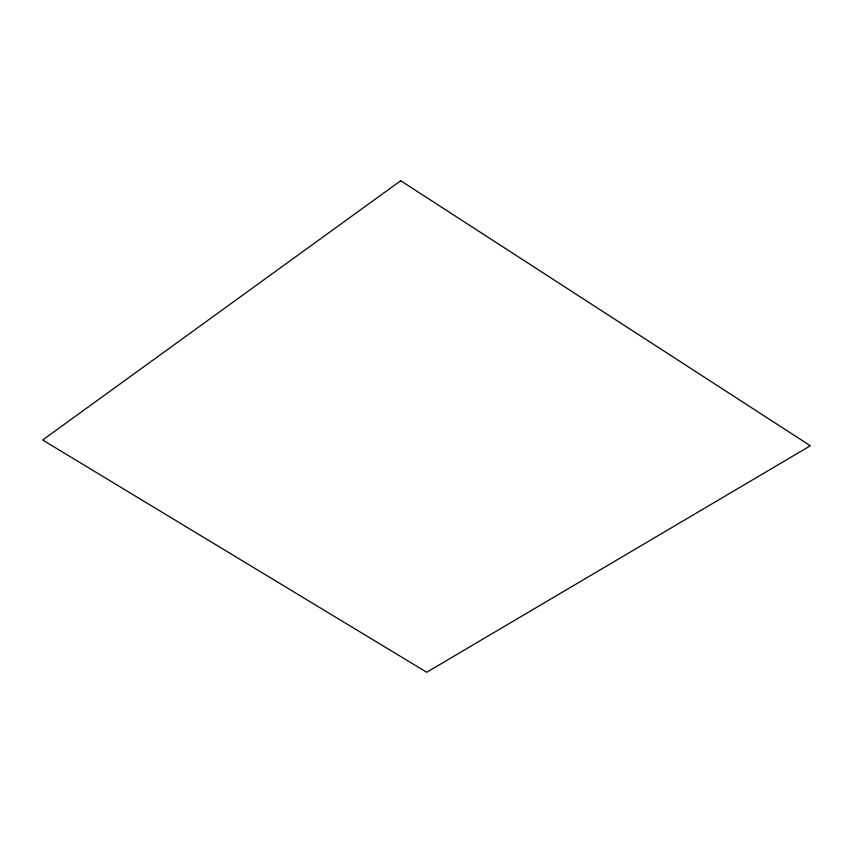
<?xml version="1.0" encoding="UTF-8"?>
<svg xmlns="http://www.w3.org/2000/svg" width="853" height="853" viewBox="0 0 853 853"><rect width="100%" height="100%" fill="white"/><g stroke="black" fill="none" stroke-linecap="round" stroke-linejoin="round"><path stroke-width="1.28" d="M400.707 180.74L42.65 440.009L426.713 672.26L810.35 445.767L400.707 180.74"/></g></svg>
